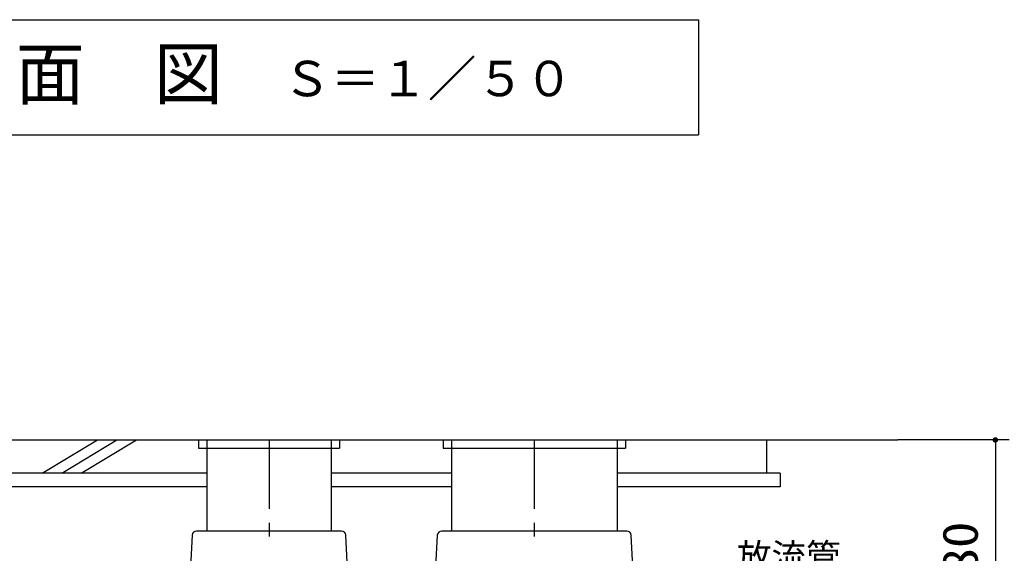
# Model space of a CAD drawing. Units: millimetres, scale not verified. Extents: x -14850 to 14850, y -10500 to 10500.
# Drawn here: x -8772 to -5192, y -3568 to -1636 of the extents above; entities that cross this region are included whole.
import ezdxf
from ezdxf.enums import TextEntityAlignment as Align

# ---------------------------------------------------------------- set-up
doc = ezdxf.new("R2010")
doc.units = ezdxf.units.MM
doc.header["$LTSCALE"] = 50
doc.linetypes.add('CHAIN1', pattern=[8, 5, -1, 1, -1])
for name, color, linetype, lineweight in [('0-0_空気管', 4, 'Continuous', 25), ('0-1_機器', 2, 'Continuous', 25), ('0-2_躯体', 5, 'Continuous', 25), ('0-3_水管', 3, 'Continuous', 25)]:
    doc.layers.add(name, color=color, linetype=linetype, lineweight=lineweight)
doc.styles.add('ＭＳ ゴシック', font='')
doc.styles.get('ＭＳ ゴシック').set_extended_font_data('MS Gothic')

msp = doc.modelspace()

# ---------------------------------------------------------------- linework, layer by layer
at = {"layer": '0-1_機器'}
for p, q in [((-9823.19, -3158.22), (-5594.55, -3158.22)), ((-8691.54, -3278.22), (-8491.54, -3158.22)), ((-8620.83, -3278.22), (-8420.83, -3158.22)), ((-8550.12, -3278.22), (-8350.12, -3158.22)), ((-8125.62, -3158.22), (-8125.62, -3188.22)), ((-8095.62, -3158.22), (-8095.62, -3488.22)), ((-7645.62, -3158.22), (-7645.62, -3488.22)), ((-7615.62, -3158.22), (-7615.62, -3188.22)), ((-7210.62, -3158.22), (-7210.62, -3488.22)), ((-6610.62, -3158.22), (-6610.62, -3488.22)), ((-6580.62, -3158.22), (-6580.62, -3188.22)), ((-6070.62, -3158.22), (-6070.62, -3278.22)), ((-8125.62, -3188.22), (-7615.62, -3188.22)), ((-8095.62, -3278.22), (-8830.62, -3278.22)), ((-7210.62, -3278.22), (-7645.62, -3278.22)), ((-6020.62, -3278.22), (-6610.62, -3278.22)), ((-6020.62, -3278.22), (-6020.62, -3328.22)), ((-8095.62, -3328.22), (-8830.62, -3328.22)), ((-7210.62, -3328.22), (-7645.62, -3328.22)), ((-6020.62, -3328.22), (-6610.62, -3328.22))]:
    msp.add_line(p, q, dxfattribs=at)
msp.add_lwpolyline([(-7240.62, -3158.22), (-7240.62, -3188.22), (-6580.62, -3188.22)], dxfattribs=at)
at = {"layer": '0-2_躯体', "color": 3, "linetype": 'CHAIN1'}
for p, q in [((-7870.62, -3158.22), (-7870.62, -3553.79)), ((-6910.62, -3158.22), (-6910.62, -3553.79))]:
    msp.add_line(p, q, dxfattribs=at)
at = {"layer": '0-2_躯体', "color": 2}
for p, q in [((-5192.07, -3158.22), (-5594.55, -3158.22)), ((-5242.07, -3158.22), (-5242.07, -4038.22))]:
    msp.add_line(p, q, dxfattribs=at)
at = {"layer": '0-2_躯体', "color": 3}
for p, q in [((-8148.61, -3503.38), (-8155.8, -3640.52)), ((-7608.61, -3488.22), (-8132.63, -3488.22)), ((-7582.88, -3689.48), (-7592.63, -3503.38)), ((-7261.61, -3503.38), (-7268.8, -3640.52)), ((-6575.61, -3488.22), (-7245.63, -3488.22)), ((-6552.45, -3640.52), (-6559.63, -3503.38))]:
    msp.add_line(p, q, dxfattribs=at)
for centre, start, end in [((-8132.63, -3504.22), 90, 177), ((-7608.61, -3504.22), 3, 90), ((-7245.63, -3504.22), 90, 177), ((-6575.61, -3504.22), 2.99998, 90)]:
    msp.add_arc(centre, 16, start, end, dxfattribs=at)
at = {"layer": '0-2_躯体'}
for points in [[(-5247.95, -3150.13), (-5242.07, -3158.22), (-5248.92, -3150.93)], [(-5246.89, -3149.46), (-5242.07, -3158.22), (-5247.95, -3150.13)], [(-5246.89, -3149.46), (-5242.07, -3148.22), (-5242.07, -3158.22)], [(-5245.76, -3148.92), (-5242.07, -3148.22), (-5246.89, -3149.46)], [(-5244.56, -3148.53), (-5242.07, -3148.22), (-5245.76, -3148.92)], [(-5243.33, -3148.3), (-5242.07, -3148.22), (-5244.56, -3148.53)], [(-5242.07, -3148.22), (-5232.07, -3158.22), (-5242.07, -3158.22)], [(-5241.45, -3148.24), (-5232.07, -3158.22), (-5242.07, -3148.22)], [(-5240.2, -3148.4), (-5232.07, -3158.22), (-5241.45, -3148.24)], [(-5238.98, -3148.71), (-5232.07, -3158.22), (-5240.2, -3148.4)], [(-5237.82, -3149.17), (-5232.07, -3158.22), (-5238.98, -3148.71)], [(-5236.72, -3149.78), (-5232.07, -3158.22), (-5237.82, -3149.17)], [(-5236.72, -3149.78), (-5232.15, -3156.97), (-5232.07, -3158.22)], [(-5235.7, -3150.51), (-5232.15, -3156.97), (-5236.72, -3149.78)], [(-5235.7, -3150.51), (-5232.39, -3155.73), (-5232.15, -3156.97)], [(-5234.78, -3151.37), (-5232.39, -3155.73), (-5235.7, -3150.51)], [(-5252.05, -3157.59), (-5242.07, -3158.22), (-5252.07, -3158.22)], [(-5252.07, -3158.22), (-5247.43, -3166.66), (-5252, -3159.47)], [(-5252.07, -3158.22), (-5246.33, -3167.27), (-5247.43, -3166.66)], [(-5242.07, -3158.22), (-5246.33, -3167.27), (-5252.07, -3158.22)], [(-5251.9, -3156.35), (-5242.07, -3158.22), (-5252.05, -3157.59)], [(-5252, -3159.47), (-5248.45, -3165.92), (-5251.76, -3160.71)], [(-5252, -3159.47), (-5247.43, -3166.66), (-5248.45, -3165.92)], [(-5251.59, -3155.13), (-5242.07, -3158.22), (-5251.9, -3156.35)], [(-5251.76, -3160.71), (-5249.36, -3165.06), (-5251.37, -3161.9)], [(-5251.76, -3160.71), (-5248.45, -3165.92), (-5249.36, -3165.06)], [(-5251.12, -3153.96), (-5242.07, -3158.22), (-5251.59, -3155.13)], [(-5251.37, -3161.9), (-5250.16, -3164.1), (-5250.84, -3163.04)], [(-5251.37, -3161.9), (-5249.36, -3165.06), (-5250.16, -3164.1)], [(-5250.52, -3152.86), (-5242.07, -3158.22), (-5251.12, -3153.96)], [(-5249.78, -3151.85), (-5242.07, -3158.22), (-5250.52, -3152.86)], [(-5248.92, -3150.93), (-5242.07, -3158.22), (-5249.78, -3151.85)], [(-5242.07, -3158.22), (-5245.16, -3167.73), (-5246.33, -3167.27)], [(-5242.07, -3158.22), (-5243.95, -3168.04), (-5245.16, -3167.73)], [(-5242.07, -3158.22), (-5242.7, -3168.2), (-5243.95, -3168.04)], [(-5242.07, -3158.22), (-5242.07, -3168.22), (-5242.7, -3168.2)], [(-5242.07, -3158.22), (-5240.82, -3168.14), (-5242.07, -3168.22)], [(-5242.07, -3158.22), (-5239.59, -3167.91), (-5240.82, -3168.14)], [(-5242.07, -3158.22), (-5238.39, -3167.52), (-5239.59, -3167.91)], [(-5242.07, -3158.22), (-5237.26, -3166.98), (-5238.39, -3167.52)], [(-5242.07, -3158.22), (-5236.2, -3166.31), (-5237.26, -3166.98)], [(-5232.07, -3158.22), (-5236.2, -3166.31), (-5242.07, -3158.22)], [(-5232.07, -3158.22), (-5235.23, -3165.51), (-5236.2, -3166.31)], [(-5232.07, -3158.22), (-5234.37, -3164.59), (-5235.23, -3165.51)], [(-5234.78, -3151.37), (-5232.78, -3154.54), (-5232.39, -3155.73)], [(-5233.98, -3152.34), (-5232.78, -3154.54), (-5234.78, -3151.37)], [(-5232.07, -3158.22), (-5233.63, -3163.58), (-5234.37, -3164.59)], [(-5233.98, -3152.34), (-5233.31, -3153.4), (-5232.78, -3154.54)], [(-5232.07, -3158.22), (-5233.03, -3162.48), (-5233.63, -3163.58)], [(-5232.07, -3158.22), (-5232.56, -3161.31), (-5233.03, -3162.48)], [(-5232.07, -3158.22), (-5232.25, -3160.09), (-5232.56, -3161.31)], [(-5232.07, -3158.22), (-5232.09, -3158.85), (-5232.25, -3160.09)]]:
    msp.add_solid(points, dxfattribs=at)
at = {"layer": '0-3_水管'}
for p, q in [((-9649.65, -1636.48), (-6316.32, -1636.48)), ((-6316.32, -1636.48), (-6316.32, -2053.14)), ((-9649.65, -2053.14), (-6316.32, -2053.14))]:
    msp.add_line(p, q, dxfattribs=at)

# ---------------------------------------------------------------- texts
at = {"layer": '0-0_空気管', "style": 'ＭＳ ゴシック'}
msp.add_text('\u3000放流管\u3000', height=91.79, dxfattribs=at).set_placement((-6302.57, -3652.66), align=Align.BOTTOM_LEFT)
at = {"layer": '0-2_躯体', "color": 4, "style": 'ＭＳ ゴシック', "width": 1.1}
msp.add_text('880', height=128.4, rotation=90, dxfattribs=at).set_placement((-5267.07, -3741.97), align=Align.BOTTOM_LEFT)
at = {"layer": '0-3_水管', "color": 4, "style": 'ＭＳ ゴシック'}
for s, height, p in [('平\u3000面\u3000図', 183.3, (-9287.75, -1979.01)), ('Ｓ＝１／５０', 128.4, (-7821.09, -1951.97))]:
    msp.add_text(s, height=height, dxfattribs=at).set_placement(p, align=Align.BOTTOM_LEFT)

doc.saveas('drawing.dxf')
